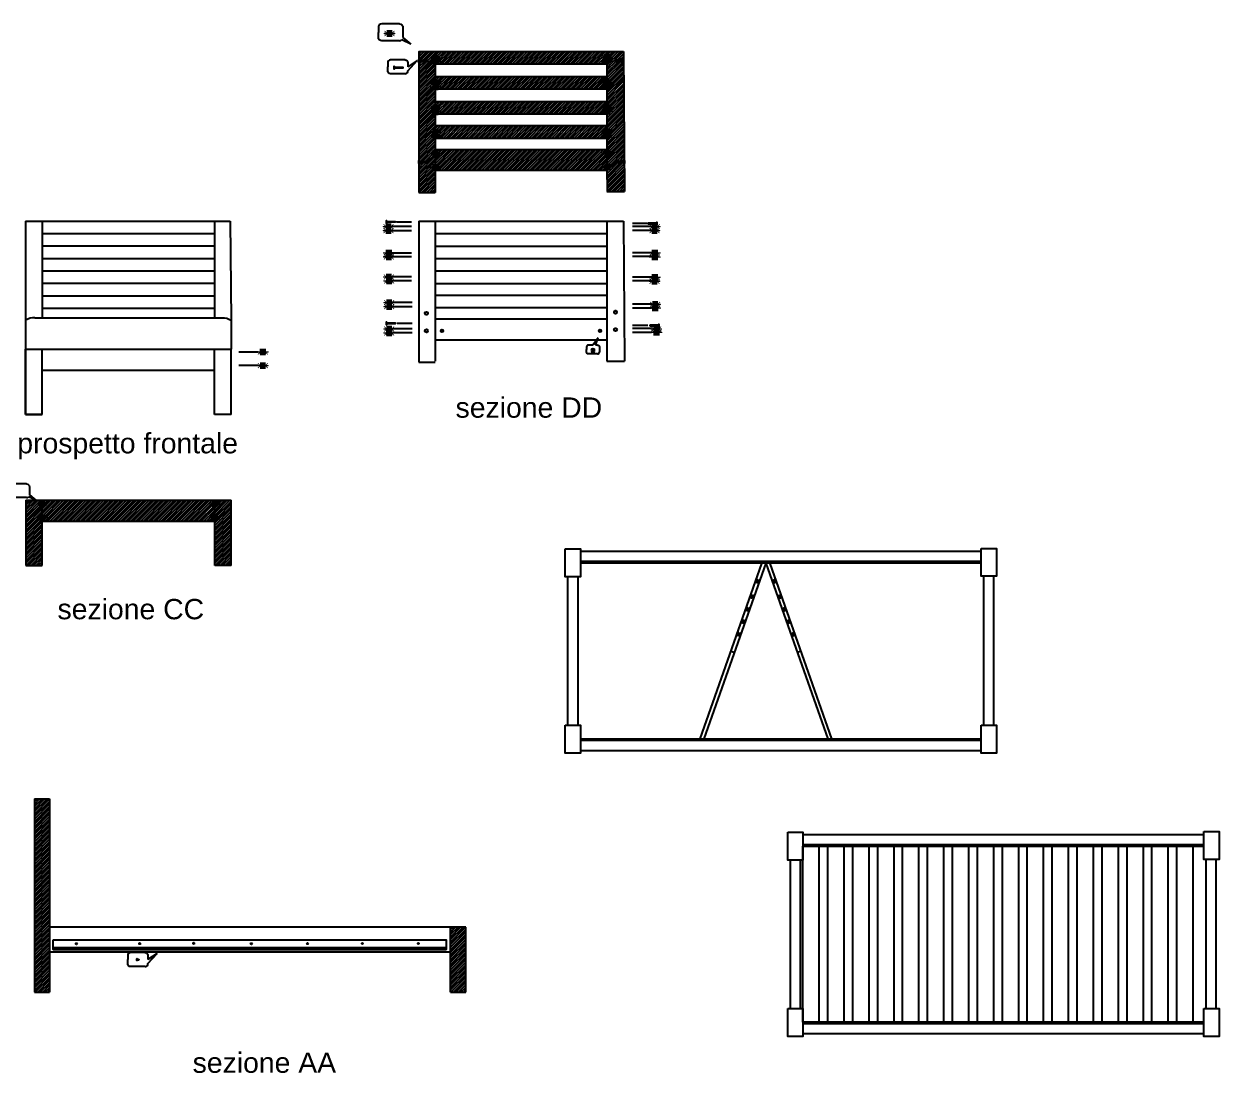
# Model space of a CAD drawing. Header units: centimetres. Extents: x 37 to 924, y -275 to 244.
# Drawn here: x 337 to 924, y -275 to 241 of the extents above; entities that cross this region are included whole.
import ezdxf

# ---------------------------------------------------------------- set-up
doc = ezdxf.new("R2010")
doc.units = ezdxf.units.CM
doc.header["$MEASUREMENT"] = 0
for name, color, linetype in [('particolari', 7, 'Continuous'), ('struttura', 7, 'Continuous'), ('Viti', 3, 'Continuous'), ('viti e cerniere', 3, 'Continuous')]:
    doc.layers.add(name, color=color, linetype=linetype)
doc.styles.get("Standard").update_dxf_attribs({"font": 'Arial.ttf'})

# ---------------------------------------------------------------- blocks, each defined once
blk = doc.blocks.new('tassello')
at = {"layer": 'viti e cerniere', "linetype": 'ByBlock', "lineweight": 100}
for p, q in [((0, 0.51), (0.21, 0.7)), ((0, 0.51), (0, 0.18)), ((0.21, 0), (0, 0.18)), ((0.21, 0.7), (3.71, 0.7)), ((0.21, 0.7), (0.21, 0)), ((0.21, 0.7), (0.21, 0.52)), ((0.21, 0.52), (0.75, 0.52)), ((0.21, 0.35), (0.9, 0.35)), ((0.9, 0.17), (0.21, 0.17)), ((0.75, 0.52), (3.71, 0.52)), ((0.9, 0.35), (0.9, 0.35)), ((0.9, 0.35), (3.71, 0.35)), ((0.9, 0.17), (3.71, 0.17)), ((3.92, 0.51), (3.71, 0.7)), ((3.71, 0.7), (3.71, 0)), ((3.71, 0), (3.92, 0.18)), ((3.92, 0.51), (3.92, 0.18)), ((3.71, 0), (0.21, 0))]:
    blk.add_line(p, q, dxfattribs=at)
blk = doc.blocks.new('*U25')
blk.add_lwpolyline([(0.1, -0.2), (0.06, 0), (0.04, 0.05), (0.03, 0), (0.06, -0.2), (0.09, -0.25), (0.1, -0.2)])
blk = doc.blocks.new('*U26')
at = {"color": 0, "linetype": 'ByBlock', "lineweight": -2, "transparency": 16777216}
for p in [(40.3, 254.75), (40.42, 254.75), (40.54, 254.75), (40.65, 254.75), (40.77, 254.75), (40.89, 254.75)]:
    blk.add_blockref('*U25', p, dxfattribs=at)
blk = doc.blocks.new('109049')
for p, q in [((40.13, 240.08), (40.13, 239.79)), ((40.43, 240.28), (40.33, 240.28)), ((40.43, 239.58), (40.33, 239.58)), ((40.48, 240.23), (40.48, 239.63)), ((40.52, 240.03), (40.48, 240.03)), ((40.56, 239.83), (40.48, 239.83)), ((40.64, 240.03), (40.56, 240.03)), ((40.67, 239.83), (40.59, 239.83)), ((40.75, 240.03), (40.67, 240.03)), ((40.79, 239.83), (40.71, 239.83)), ((40.87, 240.03), (40.79, 240.03)), ((40.91, 239.83), (40.83, 239.83)), ((40.99, 240.03), (40.91, 240.03)), ((41.02, 239.83), (40.94, 239.83)), ((41.11, 240.03), (41.02, 240.03)), ((41.14, 239.83), (41.06, 239.83)), ((41.22, 240.03), (41.14, 240.03)), ((41.23, 239.83), (41.18, 239.83)), ((41.32, 240.01), (41.35, 240)), ((41.37, 239.88), (41.32, 239.85)), ((41.35, 240), (41.36, 240.05)), ((41.37, 239.88), (41.35, 240)), ((41.36, 240.05), (41.38, 239.98)), ((41.4, 239.83), (41.37, 239.88)), ((41.38, 239.98), (41.48, 239.93)), ((41.38, 239.98), (41.4, 239.89)), ((41.48, 239.93), (41.4, 239.89)), ((41.4, 239.89), (41.4, 239.83))]:
    blk.add_line(p, q)
blk.add_lwpolyline([(41.26, 239.83), (41.22, 240.03), (41.23, 240.08), (41.26, 240.03), (41.29, 239.84), (41.29, 239.78), (41.26, 239.83)])
for centre, radius, start, end in [((40.33, 240.08), 0.2, 107.54499, 180), ((40.33, 239.79), 0.2, 180, 252.45501), ((40.37, 239.95), 0.332, 96.88181, 107.54499), ((40.37, 239.91), 0.332, 252.45501, 263.11819), ((40.43, 240.23), 0.05, 0, 90), ((40.43, 239.63), 0.05, 270, 0), ((41.23, 240.03), 0.2, 270, 277.37205), ((41.23, 239.83), 0.2, 63.43495, 82.71422), ((41.23, 240.03), 0.2, 287.24494, 296.56505)]:
    blk.add_arc(centre, radius, start, end)
blk.add_blockref('*U26', (0.19, -14.72))

msp = doc.modelspace()

# ---------------------------------------------------------------- hatches: boundary and pattern name
at = {"layer": 'struttura'}
h = msp.add_hatch(dxfattribs=at)
h.set_pattern_fill('ANSI31', scale=7)
h.paths.add_polyline_path([(537.91, 209.92), (539.33, 209.92), (539.33, 211.16), (537.91, 211.16), (537.91, 211.77), (539.33, 211.77), (539.33, 221.73), (537.88, 221.73), (537.88, 222.33), (539.33, 222.33), (539.33, 223.56), (537.88, 223.56), (537.88, 224.17), (539.33, 224.17), (539.33, 226.99), (531.23, 226.99), (531.23, 222.72), (535.51, 222.72), (535.51, 222.17), (531.23, 222.17), (531.23, 172.97), (535.54, 172.97), (535.54, 172.42), (531.23, 172.42), (531.23, 157.75), (539.33, 157.75), (539.33, 169.86), (537.85, 169.86), (537.85, 170.47), (539.33, 170.47), (539.34, 176.65), (537.85, 176.65), (537.85, 177.26), (539.33, 177.26), (539.33, 185.31), (537.85, 185.31), (537.85, 185.92), (539.33, 185.92), (539.33, 187.09), (537.85, 187.09), (537.85, 187.7), (539.33, 187.7), (539.33, 197.03), (537.85, 197.03), (537.85, 197.64), (539.33, 197.64), (539.33, 198.87), (537.94, 198.87), (537.94, 199.47), (539.33, 199.47), (539.33, 209.32), (537.91, 209.32)])
h = msp.add_hatch(dxfattribs=at)
h.set_pattern_fill('ANSI31', scale=7)
h.paths.add_polyline_path([(622.04, 224.37), (623.62, 224.38), (623.62, 226.99), (617.01, 226.99), (545.94, 226.99), (539.33, 226.99), (539.33, 224.17), (540.9, 224.17), (540.9, 223.56), (539.33, 223.56), (539.33, 222.33), (540.9, 222.33), (540.9, 221.73), (539.33, 221.73), (539.33, 220.87), (623.65, 220.87), (623.65, 221.94), (622.05, 221.93), (622.05, 222.53), (623.65, 222.54), (623.65, 223.77), (622.04, 223.76)])
h = msp.add_hatch(dxfattribs=at)
h.set_pattern_fill('ANSI31', scale=7)
h.paths.add_polyline_path([(631.76, 222.17), (627.44, 222.17), (627.44, 222.72), (631.75, 222.72), (631.72, 226.99), (623.62, 226.99), (623.62, 224.38), (625.07, 224.39), (625.07, 223.78), (623.65, 223.77), (623.65, 222.54), (625.07, 222.55), (625.08, 221.94), (623.65, 221.94), (623.65, 220.87), (623.65, 211.98), (625.1, 211.99), (625.1, 211.38), (623.65, 211.37), (623.65, 210.13), (625.11, 210.14), (625.11, 209.54), (623.65, 209.53), (623.65, 208.64), (623.65, 199.68), (625.13, 199.69), (625.13, 199.08), (623.64, 199.08), (623.65, 197.85), (625.22, 197.86), (625.23, 197.25), (623.65, 197.24), (623.65, 196.4), (623.65, 187.91), (625.27, 187.92), (625.28, 187.31), (623.65, 187.3), (623.65, 186.13), (625.28, 186.13), (625.29, 185.53), (623.65, 185.52), (623.65, 184.5), (623.65, 177.47), (625.33, 177.48), (625.33, 176.87), (623.65, 176.86), (623.65, 170.68), (625.36, 170.69), (625.37, 170.08), (623.64, 170.07), (623.66, 168.68), (623.74, 158.26), (632.28, 158.26), (632.17, 172.42), (627.87, 172.42), (627.87, 172.97), (632.16, 172.97)])
h = msp.add_hatch(dxfattribs=at)
h.set_pattern_fill('ANSI31', color=256, scale=7)
h.paths.add_polyline_path([(629.16, 172.48), (629.4, 172.48), (629.58, 172.88), (629.34, 172.88)], flags=0)
edge = h.paths.add_edge_path(flags=0)
edge.add_arc((627.98, 172.54), 0.0555, 180, 264.35113)
edge.add_line((627.97, 172.48), (628.41, 172.48))
edge.add_line((628.41, 172.48), (628.58, 172.88))
edge.add_line((628.58, 172.88), (627.97, 172.88))
edge.add_arc((627.97, 172.83), 0.0499, 89.94111, 180.0586)
edge.add_line((627.92, 172.83), (627.92, 172.54))
edge = h.paths.add_edge_path()
edge.add_line((627.49, 222.58), (627.49, 222.29))
edge.add_arc((627.55, 222.29), 0.0555, 180, 264.35113)
edge.add_line((627.54, 222.23), (627.98, 222.23))
edge.add_line((627.98, 222.23), (628.15, 222.63))
edge.add_line((628.15, 222.63), (627.54, 222.63))
edge.add_arc((627.54, 222.58), 0.0499, 89.94111, 180.0586)
h = msp.add_hatch(dxfattribs=at)
h.set_pattern_fill('ANSI31', scale=7)
h.paths.add_polyline_path([(623.65, 214.76), (539.33, 214.76), (539.33, 211.77), (540.93, 211.77), (540.93, 211.16), (539.33, 211.16), (539.33, 209.92), (540.93, 209.92), (540.93, 209.32), (539.33, 209.32), (539.33, 208.64), (623.65, 208.64), (623.65, 209.53), (622.08, 209.52), (622.08, 210.13), (623.65, 210.13), (623.65, 211.37), (622.07, 211.36), (622.07, 211.97), (623.65, 211.98)])
h = msp.add_hatch(dxfattribs=at)
h.set_pattern_fill('ANSI31', scale=7)
h.paths.add_polyline_path([(622.1, 199.67), (623.65, 199.68), (623.65, 202.52), (539.33, 202.52), (539.33, 199.47), (540.97, 199.47), (540.97, 198.87), (539.33, 198.87), (539.33, 197.64), (540.88, 197.64), (540.88, 197.03), (539.33, 197.03), (539.33, 196.4), (623.65, 196.4), (623.65, 197.24), (622.2, 197.24), (622.2, 197.84), (623.65, 197.85), (623.64, 199.08), (622.1, 199.07)])
h = msp.add_hatch(dxfattribs=at)
h.set_pattern_fill('ANSI31', scale=7)
h.paths.add_polyline_path([(623.65, 187.3), (622.25, 187.29), (622.25, 187.9), (623.65, 187.91), (623.65, 190.62), (539.33, 190.62), (539.33, 187.7), (540.88, 187.7), (540.88, 187.09), (539.33, 187.09), (539.33, 185.92), (540.88, 185.92), (540.88, 185.31), (539.33, 185.31), (539.33, 184.5), (623.65, 184.5), (623.65, 185.52), (622.26, 185.51), (622.26, 186.12), (623.65, 186.13)])
h = msp.add_hatch(dxfattribs=at)
h.set_pattern_fill('ANSI31', scale=7)
h.paths.add_polyline_path([(623.65, 176.86), (622.31, 176.85), (622.3, 177.46), (623.65, 177.47), (623.65, 178.94), (539.33, 178.94), (539.33, 177.26), (540.87, 177.26), (540.87, 176.65), (539.34, 176.65), (539.33, 170.47), (540.87, 170.47), (540.87, 169.86), (539.33, 169.86), (539.33, 168.68), (623.66, 168.68), (623.64, 170.07), (622.34, 170.06), (622.34, 170.67), (623.65, 170.68)])
h = msp.add_hatch(dxfattribs=at)
h.set_pattern_fill('ANSI31', scale=7)
h.paths.add_polyline_path([(346.31, -2.24), (344.8, -2.24), (344.8, -1.63), (346.31, -1.63), (346.31, 4.48), (344.8, 4.49), (344.8, 5.09), (346.31, 5.09), (346.31, 6.53), (338.21, 6.53), (338.21, -25.47), (346.31, -25.47)])
h = msp.add_hatch(dxfattribs=at)
h.set_pattern_fill('ANSI31', scale=7)
h.paths.add_polyline_path([(429.48, -1.6), (430.98, -1.6), (430.98, 4.43), (429.48, 4.43), (429.48, 5.04), (430.98, 5.04), (430.98, 6.53), (346.31, 6.53), (346.31, 5.09), (347.83, 5.09), (347.83, 4.48), (346.31, 4.48), (346.31, -1.63), (347.83, -1.63), (347.83, -2.24), (346.31, -2.24), (346.31, -3.74), (430.98, -3.74), (430.98, -2.2), (429.48, -2.2)])
h = msp.add_hatch(dxfattribs=at)
h.set_pattern_fill('ANSI31', scale=7)
h.paths.add_polyline_path([(439.1, 6.53), (430.98, 6.53), (430.98, 5.04), (432.5, 5.04), (432.5, 4.43), (430.98, 4.43), (430.98, -1.6), (432.5, -1.6), (432.5, -2.2), (430.98, -2.2), (430.98, -25.47), (439.1, -25.51)])
h = msp.add_hatch(dxfattribs=at)
h.set_pattern_fill('ANSI31', scale=7)
h.paths.add_polyline_path([(349.91, -140.08), (342.42, -140.08), (342.42, -235.08), (349.91, -235.08)])
h = msp.add_hatch(dxfattribs=at)
h.set_pattern_fill('ANSI31', scale=7)
h.paths.add_polyline_path([(554.31, -203.08), (546.82, -203.08), (546.82, -235.08), (554.31, -235.08)])

# ---------------------------------------------------------------- linework, layer by layer
at = {"layer": 'particolari'}
for p, q in [((527.35, 230.56), (522.95, 232.73)), ((523.43, 233.96), (527.35, 230.56)), ((619.38, 86.31), (616.78, 82.8)), ((618.01, 82.8), (619.38, 86.31)), ((343.15, 6.53), (339.59, 8.29)), ((339.97, 9.29), (343.15, 6.53))]:
    msp.add_line(p, q, dxfattribs=at)
at = {"layer": 'particolari', "color": 3}
for p, q in [((616.07, 80.26), (616.07, 80.67)), ((616.08, 79.92), (616.08, 79.67)), ((617.39, 79.79), (617.09, 79.92)), ((617.48, 79.69), (617.5, 80.78)), ((688.25, -59.13), (688.29, -59.08)), ((688.33, -59.21), (688.25, -59.13)), ((688.27, -59.28), (688.33, -59.21)), ((688.32, -59.32), (688.27, -59.28)), ((688.29, -59.08), (688.38, -59.16)), ((688.38, -59.25), (688.32, -59.32)), ((688.38, -59.16), (688.44, -59.08)), ((688.45, -59.31), (688.38, -59.25)), ((688.49, -59.12), (688.42, -59.2)), ((688.42, -59.2), (688.49, -59.26)), ((688.44, -59.08), (688.49, -59.12)), ((688.49, -59.26), (688.45, -59.31)), ((715.05, -59.15), (715.09, -59.1)), ((715.14, -59.23), (715.05, -59.15)), ((715.07, -59.3), (715.14, -59.23)), ((715.12, -59.34), (715.07, -59.3)), ((715.09, -59.1), (715.18, -59.18)), ((715.19, -59.27), (715.12, -59.34)), ((715.18, -59.18), (715.25, -59.1)), ((715.25, -59.33), (715.19, -59.27)), ((715.29, -59.14), (715.23, -59.22)), ((715.23, -59.22), (715.3, -59.28)), ((715.25, -59.1), (715.29, -59.14)), ((715.3, -59.28), (715.25, -59.33)), ((362.94, -211.22), (362.98, -211.17)), ((363.03, -211.29), (362.94, -211.22)), ((362.96, -211.37), (363.03, -211.29)), ((362.98, -211.17), (363.07, -211.24)), ((363.07, -211.24), (363.13, -211.16)), ((363.18, -211.21), (363.11, -211.28)), ((363.11, -211.28), (363.18, -211.34)), ((363.13, -211.16), (363.18, -211.21)), ((394.04, -211.13), (394.08, -211.08)), ((394.13, -211.21), (394.04, -211.13)), ((394.06, -211.28), (394.13, -211.21)), ((394.11, -211.32), (394.06, -211.28)), ((394.08, -211.08), (394.17, -211.16)), ((394.17, -211.25), (394.11, -211.32)), ((394.17, -211.16), (394.23, -211.08)), ((394.24, -211.31), (394.17, -211.25)), ((394.28, -211.12), (394.21, -211.2)), ((394.21, -211.2), (394.28, -211.26)), ((394.23, -211.08), (394.28, -211.12)), ((394.28, -211.26), (394.24, -211.31)), ((420.55, -211.02), (420.59, -210.98)), ((420.64, -211.1), (420.55, -211.02)), ((420.57, -211.18), (420.64, -211.1)), ((420.62, -211.22), (420.57, -211.18)), ((420.59, -210.98), (420.68, -211.05)), ((420.69, -211.14), (420.62, -211.22)), ((420.68, -211.05), (420.75, -210.97)), ((420.75, -211.2), (420.69, -211.14)), ((420.79, -211.01), (420.73, -211.09)), ((420.73, -211.09), (420.79, -211.15)), ((420.75, -210.97), (420.79, -211.01)), ((420.79, -211.15), (420.75, -211.2)), ((448.87, -211.23), (448.91, -211.18)), ((448.96, -211.31), (448.87, -211.23)), ((448.89, -211.38), (448.96, -211.31)), ((448.91, -211.18), (449, -211.26)), ((449, -211.26), (449.06, -211.18)), ((449.11, -211.22), (449.05, -211.3)), ((449.05, -211.3), (449.11, -211.36)), ((449.06, -211.18), (449.11, -211.22)), ((476.44, -211.12), (476.48, -211.07)), ((476.52, -211.2), (476.44, -211.12)), ((476.46, -211.28), (476.52, -211.2)), ((476.51, -211.32), (476.46, -211.28)), ((476.48, -211.07), (476.56, -211.15)), ((476.57, -211.24), (476.51, -211.32)), ((476.56, -211.15), (476.63, -211.07)), ((476.64, -211.3), (476.57, -211.24)), ((476.68, -211.11), (476.61, -211.19)), ((476.61, -211.19), (476.68, -211.25)), ((476.63, -211.07), (476.68, -211.11)), ((476.68, -211.25), (476.64, -211.3)), ((503.38, -211.12), (503.42, -211.07)), ((503.46, -211.2), (503.38, -211.12)), ((503.4, -211.27), (503.46, -211.2)), ((503.44, -211.31), (503.4, -211.27)), ((503.42, -211.07), (503.5, -211.15)), ((503.51, -211.24), (503.44, -211.31)), ((503.5, -211.15), (503.57, -211.07)), ((503.58, -211.29), (503.51, -211.24)), ((503.62, -211.11), (503.55, -211.19)), ((503.55, -211.19), (503.62, -211.25)), ((503.57, -211.07), (503.62, -211.11)), ((503.62, -211.25), (503.58, -211.29)), ((530.81, -211.12), (530.85, -211.07)), ((530.9, -211.2), (530.81, -211.12)), ((530.83, -211.27), (530.9, -211.2)), ((530.88, -211.31), (530.83, -211.27)), ((530.85, -211.07), (530.94, -211.15)), ((530.94, -211.24), (530.88, -211.31)), ((530.94, -211.15), (531, -211.07)), ((531.01, -211.29), (530.94, -211.24)), ((531.05, -211.11), (530.99, -211.19)), ((530.99, -211.19), (531.05, -211.25)), ((531, -211.07), (531.05, -211.11)), ((531.05, -211.25), (531.01, -211.29)), ((363.01, -211.41), (362.96, -211.37)), ((363.07, -211.33), (363.01, -211.41)), ((363.14, -211.39), (363.07, -211.33)), ((363.18, -211.34), (363.14, -211.39)), ((448.94, -211.43), (448.89, -211.38)), ((449, -211.35), (448.94, -211.43)), ((449.07, -211.41), (449, -211.35)), ((449.11, -211.36), (449.07, -211.41))]:
    msp.add_line(p, q, dxfattribs=at)
at = {"layer": 'particolari'}
for points in [[(513.05, 240.56, 0.42366), (511.36, 238.81), (511.36, 236.39)], [(521.74, 232.22), (513.05, 232.22, -0.42366), (511.36, 233.96), (511.36, 236.39)], [(521.74, 240.56), (521.74, 240.56, -0.42366), (523.43, 238.81), (523.43, 233.96)], [(521.74, 232.22), (521.74, 232.22, 0.203093), (522.95, 232.73, 0.203093)], [(517.37, 222.89, 0.42366), (515.99, 221.46), (515.99, 219.47)], [(524.49, 216.05), (517.37, 216.05, -0.42366), (515.99, 217.48), (515.99, 219.47)], [(524.49, 222.89), (524.49, 222.89, -0.42366), (525.88, 221.46), (525.88, 219.47)], [(524.49, 216.05), (524.49, 216.05, 0.42366), (525.88, 217.48, 0.203093)], [(616.78, 82.8), (614.51, 82.8, 0.42366), (613.62, 81.89), (613.62, 80.62)], [(619.06, 82.8), (619.06, 82.8, -0.42366), (619.94, 81.89), (619.94, 79.35)], [(615.56, 78.44), (614.51, 78.44, -0.42366), (613.62, 79.35), (613.62, 80.62)], [(619.06, 78.44), (619.06, 78.44, 0.42366), (619.94, 79.35)], [(338.6, 14.64), (338.6, 14.64, -0.42366), (339.97, 13.22), (339.97, 9.29)], [(338.6, 7.87), (331.55, 7.87, -0.42366), (330.18, 9.29), (330.18, 11.26)], [(338.6, 7.87), (338.6, 7.87, 0.203093), (339.59, 8.29, 0.203093)], [(389.69, -215.66, 0.42366), (388.3, -217.09), (388.3, -219.07)], [(396.81, -215.66), (396.81, -215.66, -0.42366), (398.2, -217.09), (398.2, -219.07)], [(396.81, -222.49), (389.69, -222.49, -0.42366), (388.3, -221.06), (388.3, -219.07)], [(396.81, -222.49), (396.81, -222.49, 0.42366), (398.2, -221.06, 0.203093)]]:
    msp.add_lwpolyline(points, format="xyb", dxfattribs=at)
for points in [[(521.74, 240.56), (513.05, 240.56)], [(524.49, 222.89), (517.37, 222.89)], [(619.06, 82.8), (618.01, 82.8)], [(619.06, 78.44), (615.56, 78.44)], [(338.6, 14.64), (331.55, 14.64)], [(396.81, -215.66), (389.69, -215.66)]]:
    msp.add_lwpolyline(points, dxfattribs=at)
at = {"layer": 'particolari', "color": 3}
msp.add_lwpolyline([(616.35, 80.79), (616.46, 80.89), (616.22, 80.85), (616.35, 80.79)], dxfattribs=at)
for points in [[(616.42, 80.77), (616.97, 80.67, 0.406819), (617.12, 80.77), (616.58, 80.87, 0.381082), (616.42, 80.77, 1.676598)], [(616.7, 79.76), (616.93, 79.93, 0.336385), (616.95, 80.01, -1.471644)]]:
    msp.add_lwpolyline(points, format="xyb", dxfattribs=at)
for centre in [(688.37, -59.17), (715.18, -59.19), (363.06, -211.26), (394.16, -211.17), (420.67, -211.07), (448.99, -211.28), (476.56, -211.17), (503.5, -211.16), (530.93, -211.16)]:
    msp.add_circle(centre, 0.341, dxfattribs=at)
for centre, radius, start, end in [((616.79, 81.12), 1.12, 230.37926, 308.84292), ((616.84, 80.92), 1.25, 232.56313, 295.95196), ((616.59, 80.58), 0.831, 232.19534, 307.30719), ((616.77, 80.56), 1.12, 232.20774, 309.45115), ((616.89, 79.93), 0.0722, 28.14963, 82.75504), ((616.96, 80.06), 0.192, 313.84159, 0.47462), ((617.09, 79.98), 0.36, 327.83822, 32.16178)]:
    msp.add_arc(centre, radius, start, end, dxfattribs=at)
msp.add_ellipse((616.76, 80.78), major_axis=(-0.729, 0), ratio=0.476863, dxfattribs=at)
at = {"layer": 'struttura'}
for p, q in [((531.23, 226.99), (531.23, 157.75)), ((531.23, 226.99), (545.94, 226.99)), ((539.33, 226.99), (539.33, 224.17)), ((539.33, 223.55), (539.33, 222.33)), ((545.94, 226.99), (617.01, 226.99)), ((617.01, 226.99), (631.72, 226.99)), ((623.62, 224.38), (623.62, 226.99)), ((623.65, 223.77), (623.65, 222.54)), ((631.72, 226.99), (632.28, 158.26)), ((525.88, 217.48), (530.4, 222.51)), ((530.4, 222.51), (525.88, 219.47)), ((531.19, 222.72), (535.51, 222.72)), ((535.51, 222.17), (531.19, 222.17)), ((535.51, 222.72), (535.51, 222.17)), ((539.33, 221.72), (539.33, 211.76)), ((539.33, 220.87), (623.66, 220.87)), ((623.65, 221.72), (623.65, 211.98)), ((631.76, 222.72), (627.44, 222.72)), ((627.44, 222.72), (627.44, 222.17)), ((627.44, 222.17), (631.76, 222.17)), ((539.33, 214.76), (623.66, 214.76)), ((623.65, 211.37), (623.65, 210.13)), ((539.33, 211.15), (539.33, 209.93)), ((539.33, 209.32), (539.33, 199.48)), ((539.33, 208.64), (623.66, 208.64)), ((623.65, 209.53), (623.65, 199.68)), ((539.33, 202.52), (623.66, 202.52)), ((539.33, 198.87), (539.33, 197.64)), ((539.33, 197.03), (539.33, 187.7)), ((539.33, 196.4), (623.66, 196.4)), ((623.64, 199.08), (623.65, 197.85)), ((623.65, 197.24), (623.65, 187.74)), ((539.33, 190.62), (623.66, 190.62)), ((539.33, 187.09), (539.33, 185.92)), ((539.33, 185.31), (539.33, 177.26)), ((539.33, 184.5), (623.66, 184.5)), ((623.65, 187.13), (623.65, 185.92)), ((623.65, 185.31), (623.65, 177.38)), ((539.33, 178.94), (623.66, 178.94)), ((539.34, 176.65), (539.33, 170.47)), ((623.65, 176.77), (623.65, 170.51)), ((531.23, 172.97), (535.54, 172.97)), ((535.54, 172.42), (531.23, 172.42)), ((535.54, 172.97), (535.54, 172.42)), ((632.19, 172.97), (627.87, 172.97)), ((627.87, 172.97), (627.87, 172.42)), ((627.87, 172.42), (632.19, 172.42)), ((539.33, 169.86), (539.33, 157.75)), ((539.33, 168.68), (623.66, 168.68)), ((623.65, 169.81), (623.74, 158.26)), ((531.23, 157.75), (539.33, 157.75)), ((623.66, 158.26), (632.28, 158.26)), ((338.13, 143.74), (338.13, 48.74)), ((338.13, 143.74), (352.84, 143.74)), ((346.24, 143.74), (346.24, 96.24)), ((352.84, 143.74), (423.91, 143.74)), ((423.91, 143.74), (438.62, 143.74)), ((430.9, 143.74), (430.9, 96.24)), ((438.62, 143.74), (439.02, 95.06)), ((527.6, 140.96), (518.16, 140.96)), ((520.34, 143.36), (527.6, 143.36)), ((531.23, 143.69), (531.23, 74.45)), ((531.23, 143.69), (545.94, 143.69)), ((539.33, 143.69), (539.33, 74.96)), ((545.94, 143.69), (617.01, 143.69)), ((617.01, 143.69), (631.72, 143.69)), ((623.66, 143.69), (623.66, 74.96)), ((631.72, 143.69), (632.28, 74.96)), ((643.32, 142.56), (636.11, 142.56)), ((645.55, 141.05), (636.11, 141.05)), ((346.24, 137.62), (430.9, 137.62)), ((527.6, 138.91), (518.16, 138.91)), ((539.33, 137.57), (623.66, 137.57)), ((645.55, 139.13), (636.11, 139.13)), ((346.24, 131.5), (430.9, 131.5)), ((539.33, 131.46), (623.66, 131.46)), ((346.24, 125.39), (430.9, 125.39)), ((527.6, 128.02), (518.16, 128.02)), ((527.6, 126.1), (518.16, 126.1)), ((539.33, 125.34), (623.66, 125.34)), ((645.55, 128.13), (636.11, 128.13)), ((645.55, 126.28), (636.11, 126.28)), ((346.24, 119.27), (430.9, 119.27)), ((539.33, 119.22), (623.66, 119.22)), ((346.24, 113.15), (430.9, 113.15)), ((527.6, 116.29), (518.16, 116.29)), ((527.6, 114.31), (518.16, 114.31)), ((539.33, 113.11), (623.66, 113.11)), ((645.55, 116.2), (636.11, 116.2)), ((645.55, 114.35), (636.11, 114.35)), ((346.24, 107.03), (420.26, 107.03)), ((420.26, 107.03), (430.9, 107.03)), ((539.33, 107.32), (623.66, 107.32)), ((346.24, 100.92), (423.31, 100.92)), ((423.31, 100.92), (430.9, 100.92)), ((527.91, 103.69), (518.47, 103.69)), ((527.91, 101.64), (518.47, 101.64)), ((539.33, 101.2), (623.66, 101.2)), ((645.55, 102.82), (636.11, 102.82)), ((645.55, 100.97), (636.11, 100.97)), ((342.59, 96.24), (434.56, 96.24)), ((352.84, 96.27), (352.84, 96.24)), ((423.91, 96.24), (423.91, 96.24)), ((539.33, 95.64), (623.66, 95.64)), ((527.91, 90.75), (518.47, 90.75)), ((527.91, 88.83), (518.47, 88.83)), ((520.6, 93.51), (527.91, 93.51)), ((643.72, 92.39), (636.11, 92.39)), ((645.55, 90.89), (636.11, 90.89)), ((645.55, 89.04), (636.11, 89.04)), ((539.33, 85.39), (623.66, 85.39)), ((338.13, 48.74), (338.13, 80.74)), ((338.13, 80.74), (439.02, 80.74)), ((346.24, 80.77), (430.56, 80.77)), ((346.24, 48.74), (346.24, 80.74)), ((430.9, 48.74), (430.9, 80.69)), ((439.02, 48.69), (439.02, 80.74)), ((452.31, 79.36), (442.87, 79.36)), ((346.24, 70.51), (430.56, 70.51)), ((452.31, 72.71), (442.87, 72.71)), ((531.23, 74.45), (539.33, 74.45)), ((623.66, 74.96), (632.28, 74.96)), ((345.62, 48.74), (338.13, 48.74)), ((338.13, 48.74), (346.24, 48.74)), ((439.02, 48.69), (430.9, 48.74)), ((338.21, 6.53), (439.1, 6.53)), ((338.21, 6.53), (338.21, -25.47)), ((346.31, 5.07), (346.31, 6.53)), ((430.98, 5.04), (430.98, 6.53)), ((439.1, -25.51), (439.1, 6.53)), ((346.31, -1.63), (346.31, 4.48)), ((430.98, -1.57), (430.98, 4.45)), ((346.31, -25.47), (346.31, -2.22)), ((346.31, -3.74), (430.98, -3.74)), ((430.98, -25.47), (430.98, -2.16)), ((338.21, -25.47), (346.31, -25.47)), ((439.1, -25.51), (430.98, -25.47)), ((669.43, -110.68), (699.71, -24.42)), ((671.34, -110.61), (701.77, -24.35)), ((732.21, -110.61), (701.77, -24.35)), ((734.11, -110.68), (703.84, -24.42)), ((684.57, -67.55), (686.32, -68.16)), ((718.98, -67.55), (717.23, -68.16)), ((342.42, -140.08), (342.42, -235.08)), ((342.42, -140.08), (349.91, -140.08)), ((349.91, -140.08), (349.91, -235.08)), ((554.31, -203.08), (349.91, -203.08)), ((546.82, -235.08), (546.82, -203.08)), ((554.31, -235.08), (554.31, -203.08)), ((349.91, -215.29), (546.82, -215.29)), ((398.2, -221.06), (402.71, -216.03)), ((402.71, -216.03), (398.2, -219.07)), ((342.42, -235.08), (349.91, -235.08)), ((546.82, -235.08), (554.31, -235.08))]:
    msp.add_line(p, q, dxfattribs=at)
at = {"layer": 'struttura', "color": 3}
for p, q in [((520.8, 219.26), (520.97, 218.86)), ((521.04, 219.26), (521.22, 218.86)), ((521.28, 219.26), (521.46, 218.86)), ((521.53, 219.26), (521.71, 218.86)), ((521.79, 219.26), (521.96, 218.86)), ((522.03, 219.26), (522.21, 218.86)), ((522.27, 219.26), (522.45, 218.86)), ((522.53, 219.26), (522.7, 218.86)), ((522.78, 219.26), (522.96, 218.86)), ((532.8, 222.63), (532.98, 222.23)), ((533.05, 222.63), (533.23, 222.23)), ((533.29, 222.63), (533.47, 222.23)), ((533.54, 222.63), (533.72, 222.23)), ((533.8, 222.63), (533.97, 222.23)), ((534.04, 222.63), (534.21, 222.23)), ((534.28, 222.63), (534.46, 222.23)), ((534.54, 222.63), (534.71, 222.23)), ((534.79, 222.63), (534.97, 222.23)), ((628.15, 222.63), (627.98, 222.23)), ((628.41, 222.63), (628.23, 222.23)), ((628.66, 222.63), (628.49, 222.23)), ((628.9, 222.63), (628.73, 222.23)), ((629.15, 222.63), (628.97, 222.23)), ((629.4, 222.63), (629.23, 222.23)), ((629.65, 222.63), (629.48, 222.23)), ((629.89, 222.63), (629.72, 222.23)), ((630.14, 222.63), (629.97, 222.23)), ((532.84, 172.88), (533.02, 172.48)), ((533.09, 172.88), (533.27, 172.48)), ((533.33, 172.88), (533.51, 172.48)), ((533.58, 172.88), (533.76, 172.48)), ((533.84, 172.88), (534.01, 172.48)), ((534.08, 172.88), (534.25, 172.48)), ((534.32, 172.88), (534.5, 172.48)), ((534.58, 172.88), (534.75, 172.48)), ((534.83, 172.88), (535.01, 172.48)), ((628.58, 172.88), (628.41, 172.48)), ((628.84, 172.88), (628.66, 172.48)), ((629.09, 172.88), (628.92, 172.48)), ((629.34, 172.88), (629.16, 172.48)), ((629.58, 172.88), (629.4, 172.48)), ((629.83, 172.88), (629.66, 172.48)), ((630.08, 172.88), (629.91, 172.48)), ((630.32, 172.88), (630.15, 172.48)), ((630.57, 172.88), (630.4, 172.48)), ((517.06, 143.48), (517.24, 143.09)), ((517.31, 143.48), (517.49, 143.09)), ((517.55, 143.48), (517.73, 143.09)), ((517.8, 143.48), (517.98, 143.09)), ((518.06, 143.48), (518.23, 143.09)), ((518.3, 143.48), (518.48, 143.09)), ((518.54, 143.48), (518.72, 143.09)), ((518.8, 143.48), (518.97, 143.09)), ((519.05, 143.48), (519.23, 143.09)), ((644.56, 142.75), (644.38, 142.35)), ((644.81, 142.75), (644.64, 142.35)), ((645.07, 142.75), (644.89, 142.35)), ((645.31, 142.75), (645.13, 142.35)), ((645.55, 142.75), (645.38, 142.35)), ((645.81, 142.75), (645.63, 142.35)), ((646.06, 142.75), (645.88, 142.35)), ((646.3, 142.75), (646.12, 142.35)), ((646.55, 142.75), (646.37, 142.35)), ((517.06, 93.69), (517.24, 93.29)), ((517.31, 93.69), (517.49, 93.29)), ((517.55, 93.69), (517.73, 93.29)), ((517.8, 93.69), (517.98, 93.29)), ((518.06, 93.69), (518.23, 93.29)), ((518.3, 93.69), (518.48, 93.29)), ((518.54, 93.69), (518.72, 93.29)), ((518.8, 93.69), (518.97, 93.29)), ((519.05, 93.69), (519.23, 93.29)), ((645.44, 92.59), (645.26, 92.19)), ((645.69, 92.59), (645.52, 92.19)), ((645.95, 92.59), (645.77, 92.19)), ((646.19, 92.59), (646.02, 92.19)), ((646.43, 92.59), (646.26, 92.19)), ((646.69, 92.59), (646.51, 92.19)), ((646.94, 92.59), (646.76, 92.19)), ((647.18, 92.59), (647.01, 92.19)), ((647.43, 92.59), (647.25, 92.19))]:
    msp.add_line(p, q, dxfattribs=at)
for points in [[(531.18, 223.06), (531.14, 223.13), (531.14, 221.68), (531.18, 221.75), (531.18, 222.23)], [(631.76, 223.06), (631.8, 223.13), (631.8, 221.68), (631.77, 221.75), (631.77, 222.23)], [(519.17, 219.69), (519.13, 219.76), (519.13, 218.31), (519.17, 218.38), (519.17, 218.86)], [(531.18, 223.06), (531.18, 223.06)], [(631.76, 223.06), (631.76, 223.06)], [(531.22, 173.31), (531.18, 173.38), (531.18, 171.93), (531.22, 172), (531.22, 172.48)], [(531.22, 173.31), (531.22, 173.31)], [(632.19, 173.31), (632.23, 173.38), (632.23, 171.93), (632.2, 172), (632.2, 172.48)], [(632.19, 173.31), (632.19, 173.31)], [(515.44, 143.91), (515.4, 143.98), (515.4, 142.53), (515.44, 142.6), (515.44, 143.08)], [(515.44, 143.91), (515.44, 143.91)], [(648.17, 143.18), (648.21, 143.25), (648.21, 141.8), (648.17, 141.87), (648.17, 142.35)], [(648.17, 143.18), (648.17, 143.18)], [(515.44, 94.12), (515.4, 94.19), (515.4, 92.74), (515.44, 92.81), (515.44, 93.29)], [(515.44, 94.12), (515.44, 94.12)], [(649.05, 93.02), (649.09, 93.09), (649.09, 91.64), (649.05, 91.7), (649.05, 92.19)], [(649.05, 93.02), (649.05, 93.02)]]:
    msp.add_lwpolyline(points, dxfattribs=at)
at = {"layer": 'struttura'}
for points in [[(537.88, 224.17), (540.9, 224.17), (540.9, 223.56), (537.88, 223.56)], [(625.07, 224.39), (622.04, 224.37), (622.04, 223.76), (625.07, 223.78)], [(537.88, 222.33), (540.9, 222.33), (540.9, 221.73), (537.88, 221.73)], [(625.07, 222.55), (622.05, 222.53), (622.05, 221.93), (625.08, 221.94)], [(537.91, 211.77), (540.93, 211.77), (540.93, 211.16), (537.91, 211.16)], [(625.1, 211.99), (622.07, 211.97), (622.07, 211.36), (625.1, 211.38)], [(537.91, 209.92), (540.93, 209.92), (540.93, 209.32), (537.91, 209.32)], [(625.11, 210.14), (622.08, 210.13), (622.08, 209.52), (625.11, 209.54)], [(625.13, 199.69), (622.1, 199.67), (622.1, 199.07), (625.13, 199.08)], [(537.85, 197.64), (540.88, 197.64), (540.88, 197.03), (537.85, 197.03)], [(537.94, 199.47), (540.97, 199.47), (540.97, 198.87), (537.94, 198.87)], [(625.22, 197.86), (622.2, 197.84), (622.2, 197.24), (625.23, 197.25)], [(625.27, 187.92), (622.25, 187.9), (622.25, 187.29), (625.28, 187.31)], [(537.85, 187.7), (540.88, 187.7), (540.88, 187.09), (537.85, 187.09)], [(537.85, 185.92), (540.88, 185.92), (540.88, 185.31), (537.85, 185.31)], [(625.28, 186.13), (622.26, 186.12), (622.26, 185.51), (625.29, 185.53)], [(537.85, 177.26), (540.87, 177.26), (540.87, 176.65), (537.85, 176.65)], [(625.33, 177.48), (622.3, 177.46), (622.31, 176.85), (625.33, 176.87)], [(537.85, 170.47), (540.87, 170.47), (540.87, 169.86), (537.85, 169.86)], [(625.36, 170.69), (622.34, 170.67), (622.34, 170.06), (625.37, 170.08)], [(344.8, 5.09), (347.83, 5.09), (347.83, 4.48), (344.8, 4.49)], [(429.48, 5.04), (432.5, 5.04), (432.5, 4.43), (429.48, 4.43)], [(344.8, -1.63), (347.83, -1.63), (347.83, -2.24), (344.8, -2.24)], [(429.48, -1.6), (432.5, -1.6), (432.5, -2.2), (429.48, -2.2)], [(603.11, -17.35), (610.6, -17.35), (610.6, -31.09), (603.11, -31.09)], [(807.51, -17.06), (815, -17.06), (815, -30.8), (807.51, -30.8)], [(603.11, -103.99), (610.6, -103.99), (610.6, -117.73), (603.11, -117.73)], [(807.51, -103.99), (815, -103.99), (815, -117.73), (807.51, -117.73)], [(712.4, -156.46), (719.89, -156.46), (719.89, -170.2), (712.4, -170.2)], [(916.81, -156.16), (924.3, -156.16), (924.3, -169.9), (916.81, -169.9)], [(719.89, -163.33), (727.75, -163.33), (727.75, -249.79), (719.89, -249.79)], [(732.14, -163.33), (740, -163.33), (740, -249.79), (732.14, -249.79)], [(744.38, -163.33), (752.24, -163.33), (752.24, -249.79), (744.38, -249.79)], [(756.63, -163.33), (764.49, -163.33), (764.49, -249.79), (756.63, -249.79)], [(768.87, -163.33), (776.73, -163.33), (776.73, -249.79), (768.87, -249.79)], [(781.12, -163.33), (788.98, -163.33), (788.98, -249.79), (781.12, -249.79)], [(793.36, -163.33), (801.22, -163.33), (801.22, -249.79), (793.36, -249.79)], [(805.61, -163.33), (813.47, -163.33), (813.47, -249.79), (805.61, -249.79)], [(817.85, -163.33), (825.71, -163.33), (825.71, -249.79), (817.85, -249.79)], [(830.1, -163.33), (837.96, -163.33), (837.96, -249.79), (830.1, -249.79)], [(842.34, -163.33), (850.2, -163.33), (850.2, -249.79), (842.34, -249.79)], [(854.59, -163.33), (862.45, -163.33), (862.45, -249.79), (854.59, -249.79)], [(866.83, -163.33), (874.69, -163.33), (874.69, -249.79), (866.83, -249.79)], [(879.08, -163.33), (886.94, -163.33), (886.94, -249.79), (879.08, -249.79)], [(891.32, -163.33), (899.18, -163.33), (899.18, -249.79), (891.32, -249.79)], [(903.56, -163.33), (911.43, -163.33), (911.43, -249.79), (903.56, -249.79)], [(351.62, -209.34), (544.71, -209.34), (544.71, -214.19), (351.62, -214.19)], [(351.62, -214.19), (544.71, -214.19), (544.71, -213.23), (351.62, -213.23)], [(712.4, -243.09), (719.89, -243.09), (719.89, -256.83), (712.4, -256.83)], [(916.81, -243.09), (924.3, -243.09), (924.3, -256.83), (916.81, -256.83)]]:
    msp.add_lwpolyline(points, close=True, dxfattribs=at)
at = {"layer": 'struttura', "color": 3}
for points in [[(519.17, 219.26), (523.4, 219.26, -0.414813), (523.45, 219.21), (523.45, 218.92, -0.385623), (523.4, 218.86), (519.17, 218.86), (519.17, 219.69)], [(531.18, 222.63), (535.4, 222.63, -0.414813), (535.45, 222.58), (535.45, 222.29, -0.385623), (535.4, 222.23), (531.18, 222.23), (531.18, 223.06)], [(631.76, 222.63), (627.54, 222.63, 0.414813), (627.49, 222.58), (627.49, 222.29, 0.385623), (627.54, 222.23), (631.76, 222.23), (631.76, 223.06)], [(531.22, 172.88), (535.44, 172.88, -0.414813), (535.49, 172.83), (535.49, 172.54, -0.385623), (535.44, 172.48), (531.22, 172.48), (531.22, 173.31)], [(632.19, 172.88), (627.97, 172.88, 0.414813), (627.92, 172.83), (627.92, 172.54, 0.385623), (627.97, 172.48), (632.19, 172.48), (632.19, 173.31)], [(515.44, 143.48), (519.66, 143.49, -0.414813), (519.71, 143.44), (519.71, 143.14, -0.385623), (519.66, 143.09), (515.44, 143.08), (515.44, 143.91)], [(648.17, 142.75), (643.95, 142.75, 0.414813), (643.9, 142.7), (643.9, 142.41, 0.385623), (643.95, 142.35), (648.17, 142.35), (648.17, 143.18)], [(515.44, 93.69), (519.66, 93.69, -0.414813), (519.71, 93.64), (519.71, 93.35, -0.385623), (519.66, 93.29), (515.44, 93.29), (515.44, 94.12)], [(649.05, 92.59), (644.83, 92.59, 0.414813), (644.78, 92.54), (644.78, 92.25, 0.385623), (644.83, 92.19), (649.05, 92.19), (649.05, 93.02)]]:
    msp.add_lwpolyline(points, format="xyb", dxfattribs=at)
at = {"layer": 'struttura'}
for points in [[(342.59, 96.24, 0.12952), (338.13, 95.06), (338.13, 80.74)], [(434.56, 96.24, -0.12952), (439.02, 95.06), (439.02, 80.74)]]:
    msp.add_lwpolyline(points, format="xyb", dxfattribs=at)
at = {"layer": 'struttura', "color": 3}
for points in [[(542.25, 89.9), (543.03, 89.9), (543.03, 89.8), (542.25, 89.8)], [(619.82, 89.9), (620.6, 89.9), (620.6, 89.8), (619.82, 89.8)]]:
    msp.add_lwpolyline(points, close=True, dxfattribs=at)
at = {"layer": 'struttura'}
for points in [[(610.6, -18.47), (807.51, -18.47)], [(610.6, -23.43), (807.51, -23.43)], [(610.6, -24.22), (807.51, -24.22)], [(604.47, -103.99), (604.47, -31.09)], [(609.44, -103.99), (609.44, -31.09)], [(808.51, -30.8), (808.51, -103.99)], [(813.47, -30.8), (813.47, -103.99)], [(807.51, -110.71), (610.6, -110.71)], [(807.51, -111.5), (610.6, -111.5)], [(807.51, -116.47), (610.6, -116.47)], [(719.89, -157.57), (916.81, -157.57)], [(719.89, -162.54), (916.81, -162.54)], [(719.89, -163.33), (916.81, -163.33)], [(713.76, -243.09), (713.76, -170.2)], [(718.73, -243.09), (718.73, -170.2)], [(917.8, -169.9), (917.8, -243.09)], [(922.76, -169.9), (922.76, -243.09)], [(916.81, -249.81), (719.89, -249.81)], [(916.81, -250.61), (719.89, -250.61)], [(916.81, -255.57), (719.89, -255.57)]]:
    msp.add_lwpolyline(points, dxfattribs=at)
for centre, radius in [((534.96, 98.42), 0.775), ((627.85, 98.95), 0.775), ((534.96, 89.8), 0.775), ((542.62, 89.8), 0.628), ((620.19, 89.8), 0.628), ((627.85, 90.34), 0.775)]:
    msp.add_circle(centre, radius, dxfattribs=at)
at = {"layer": 'struttura', "color": 3}
for centre, radius in [((534.96, 98.42), 0.689), ((627.85, 98.95), 0.689), ((534.95, 89.8), 0.689), ((542.62, 89.8), 0.533), ((620.19, 89.8), 0.533), ((627.85, 90.34), 0.689), ((821.78, -162.93), 0.281), ((821.75, -250.18), 0.281)]:
    msp.add_circle(centre, radius, dxfattribs=at)
at = {"layer": 'struttura'}
for centre in [(697.63, -33.22), (694.95, -40.71), (692.75, -46.98), (690.59, -52.97), (688.37, -59.22)]:
    msp.add_ellipse(centre, major_axis=(0.251, 0.789), ratio=0.487886, dxfattribs=at)
at = {"layer": 'struttura', "extrusion": (0, 0, -1)}
for centre in [(705.91, -33.22), (708.6, -40.71), (710.8, -46.98), (712.96, -52.97), (715.18, -59.22)]:
    msp.add_ellipse(centre, major_axis=(-0.251, 0.789), ratio=0.487886, dxfattribs=at)

# ---------------------------------------------------------------- block references
at = {"layer": 'Viti'}
msp.add_blockref('109049', (352.4, -459.04), dxfattribs=at)
at = {"layer": 'viti e cerniere', "yscale": 0.7524463832372563, "zscale": 0.7524463832372563}
for p, xscale, rotation in [((518.25, 236.1), 0.7524463832372563, 180), ((540.86, 224.12), 0.7524463832372563, 180), ((622.09, 224.33), -0.7524463832372561, 180.2855378514851), ((540.86, 222.29), 0.7524463832372563, 180), ((622.1, 222.49), -0.7524463832372561, 180.2855378514851), ((540.89, 211.72), 0.7524463832372563, 180), ((622.12, 211.93), -0.7524463832372561, 180.2855378514851), ((540.89, 209.88), 0.7524463832372563, 180), ((622.13, 210.08), -0.7524463832372561, 180.2855378514851), ((622.15, 199.63), -0.7524463832372561, 180.2855378514851), ((540.83, 197.6), 0.7524463832372563, 180), ((540.92, 199.43), 0.7524463832372563, 180), ((622.24, 197.8), -0.7524463832372561, 180.2855378514851), ((622.29, 187.86), -0.7524463832372561, 180.2855378514851), ((540.83, 187.65), 0.7524463832372563, 180), ((540.83, 185.87), 0.7524463832372563, 180), ((622.3, 186.07), -0.7524463832372561, 180.2855378514851), ((540.83, 177.21), 0.7524463832372563, 180), ((622.35, 177.42), -0.7524463832372561, 180.2855378514851), ((540.83, 170.42), 0.7524463832372563, 180), ((622.38, 170.63), -0.7524463832372561, 180.2855378514851), ((517.83, 141.21), 0.7524463832372563, 180), ((645.63, 141.21), -0.7524463832372563, 180), ((517.86, 139.26), 0.7524463832372563, 180), ((645.55, 139.26), -0.7524463832372563, 180), ((518.02, 128.35), 0.7524463832372563, 180), ((518.05, 126.41), 0.7524463832372563, 180), ((645.62, 126.27), -0.7524463832372563, 180), ((645.7, 128.35), -0.7524463832372563, 180), ((518.05, 116.52), 0.7524463832372563, 180), ((518.09, 114.57), 0.7524463832372563, 180), ((645.58, 114.44), -0.7524463832372563, 180), ((645.62, 116.39), -0.7524463832372563, 180), ((518.09, 103.9), 0.7524463832372563, 180), ((518.12, 101.96), 0.7524463832372563, 180), ((645.81, 103.09), -0.7524463832372563, 180), ((645.81, 101.22), -0.7524463832372563, 180), ((518.12, 90.98), 0.7524463832372563, 180), ((518.16, 89.03), 0.7524463832372563, 180), ((646.34, 90.98), -0.7524463832372563, 180), ((646.49, 89.26), -0.7524463832372563, 180), ((456.07, 79.72), 0.7524463832372563, 180), ((456.11, 72.97), 0.7524463832372563, 180), ((347.78, 5.05), 0.7524463832372563, 180), ((432.46, 4.99), 0.7524463832372563, 180), ((347.78, -1.68), 0.7524463832372563, 180), ((432.46, -1.64), 0.7524463832372563, 180)]:
    msp.add_blockref('tassello', p, dxfattribs=dict(at, xscale=xscale, rotation=rotation))

# ---------------------------------------------------------------- texts
at = {"layer": 'struttura', "color": 5}
for s, height, p in [('sezione DD', 9.973, (549.29, 47.12)), ('prospetto frontale', 9.9728, (334.03, 29.6)), ('sezione CC', 9.973, (353.78, -51.89)), ('sezione AA', 9.973, (420.15, -274.68))]:
    msp.add_text(s, height=height, dxfattribs=at).set_placement(p)

doc.saveas('drawing.dxf')
